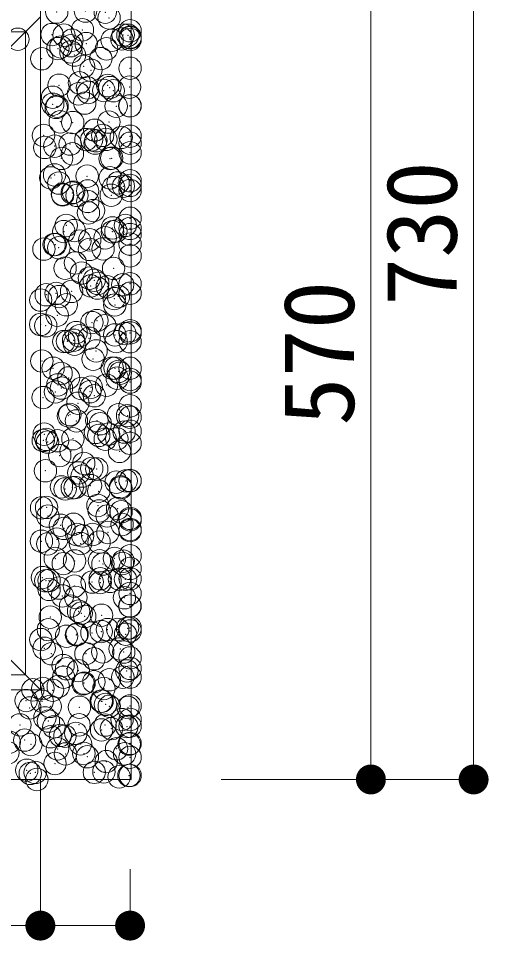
# Model space of a CAD drawing. Units: millimetres at full size, sheet at 1:30. Extents: x 19346 to 27561, y 3588 to 9188.
# Drawn here: x 20917 to 21232, y 4774 to 5390 of the extents above; entities that cross this region are included whole.
import ezdxf
from ezdxf.enums import TextEntityAlignment as Align

# ---------------------------------------------------------------- set-up
doc = ezdxf.new("R2010")
doc.units = ezdxf.units.MM
doc.header["$LTSCALE"] = 30.0003
doc.header["$PDMODE"] = 32
doc.header["$PDSIZE"] = 15
doc.layers.add('寸法', color=1, linetype='Continuous', lineweight=13)
doc.layers.add('本体', color=7, linetype='Continuous', lineweight=13)
doc.styles.add('ＭＳ ゴシック', font='')
doc.styles.get('ＭＳ ゴシック').set_extended_font_data('MS Gothic')

# ---------------------------------------------------------------- blocks, each defined once
blk = doc.blocks.new('filled_dot')
at = {"color": 0, "linetype": 'Continuous', "lineweight": -2, "const_width": 1.25}
blk.add_lwpolyline([(-0.625, 0, 1), (0.625, 0, 1)], format="xyb", close=True, dxfattribs=at)

msp = doc.modelspace()

# ---------------------------------------------------------------- linework, layer by layer
at = {"layer": '寸法'}
for p, q in [((21221.55, 4881.5), (21221.55, 5611.5)), ((21152.86, 4881.5), (21152.86, 5451.5)), ((20931.79, 4881.5), (20931.79, 4783.76)), ((21052.62, 4881.5), (21152.86, 4881.5)), ((21052.62, 4881.5), (21221.55, 4881.5)), ((20931.79, 4821.5), (20931.79, 4783.76)), ((20991.79, 4821.5), (20991.79, 4783.76)), ((20481.79, 4783.76), (20931.79, 4783.76)), ((20931.79, 4783.76), (20991.79, 4783.76))]:
    msp.add_line(p, q, dxfattribs=at)
at = {"layer": '本体'}
for p, q in [((20992.62, 4881.5), (20992.62, 5451.5)), ((20931.79, 4941.5), (20931.79, 5421.5)), ((20481.79, 5391.5), (20931.79, 4941.5)), ((20481.79, 4941.5), (20931.79, 5391.5)), ((20491.79, 5381.5), (20921.79, 4951.5)), ((20921.79, 5381.5), (20732.61, 5381.5)), ((20921.79, 4951.5), (20921.79, 5381.5)), ((20491.79, 4951.5), (20921.79, 4951.5)), ((20481.79, 4941.5), (20931.79, 4941.5)), ((20422.62, 4881.5), (20992.62, 4881.5))]:
    msp.add_line(p, q, dxfattribs=at)
for p in [(20942.72, 5394.73), (20961.98, 5395.38), (20975.21, 5394.57), (20977.75, 5390.81), (20959.89, 5382.82), (20916.79, 5376.5), (20939.58, 5379.66), (20947.6, 5379.27), (20986.35, 5376.73), (20987.15, 5379.35), (20990.39, 5379.22), (20991.79, 5382.22), (20991.79, 5377.94), (20991.79, 5377.94), (20991.79, 5377.45), (20991.79, 5377.45), (20991.79, 5376.39), (20991.79, 5376.39), (20943.52, 5370.26), (20945.55, 5371.36), (20952.16, 5372.23), (20952.96, 5375.86), (20962.49, 5373.59), (20976.01, 5370.1), (20979.74, 5375.86), (20952.22, 5368.08), (20954.56, 5365.93), (20932.69, 5363.51), (20960.69, 5358.35), (20972.24, 5363.58), (20965.61, 5355.81), (20991.79, 5357.13), (20944.32, 5345.79), (20957.86, 5347.47), (20976.81, 5345.63), (20957.26, 5340.02), (20963.22, 5344.06), (20963.87, 5340.89), (20974.2, 5342.25), (20978.25, 5344.22), (20980.59, 5342.08), (20991.45, 5344.52), (20940.01, 5337.75), (20940.07, 5333.08), (20961.49, 5333.88), (20942.41, 5330.93), (20942.95, 5331.71), (20982.5, 5331.78), (20991.64, 5331.96), (20991.79, 5332.05), (20945.12, 5321.32), (20953.46, 5320.81), (20977.61, 5321.16), (20968.12, 5315.67), (20933.92, 5312.19), (20962.29, 5309.41), (20966.1, 5309.23), (20968.97, 5308.68), (20973.47, 5312.26), (20975.58, 5309.55), (20985.91, 5310.91), (20991.79, 5311.68), (20934.78, 5304.18), (20941.39, 5305.05), (20951.72, 5306.41), (20968.44, 5307.08), (20991.79, 5306.96), (20945.92, 5296.85), (20953.2, 5299.9), (20978.41, 5296.69), (20979.49, 5296.96), (20991.79, 5300.59), (20938.83, 5283.8), (20941.31, 5285.81), (20963.09, 5284.94), (20978.37, 5283.87), (20944.18, 5280.38), (20983.73, 5280.46), (20987.29, 5278.21), (20991.79, 5281.88), (20991.79, 5278.8), (20991.79, 5278.8), (20946.49, 5272.84), (20946.72, 5272.38), (20953.1, 5273.71), (20953.95, 5274.23), (20956.29, 5272.08), (20963.43, 5275.07), (20979.21, 5272.22), (20980.68, 5277.34), (20991.79, 5275.32), (20963.46, 5268.1), (20963.89, 5260.47), (20967.34, 5261.96), (20991.79, 5256.79), (20947.52, 5247.9), (20949.08, 5251.99), (20954.44, 5248.58), (20979.98, 5250.37), (20980.01, 5247.75), (20982.32, 5248.23), (20988.63, 5252.07), (20991.79, 5250.05), (20991.79, 5250.05), (20958.2, 5241.5), (20964.81, 5242.37), (20975.14, 5243.73), (20991.79, 5245.92), (20934.17, 5236.23), (20940.95, 5239.23), (20941.8, 5239.23), (20944.14, 5237.08), (20964.69, 5236), (20973.72, 5236.3), (20991.79, 5239.55), (20991.79, 5231.71), (20948.32, 5223.43), (20955.19, 5226.96), (20980.81, 5223.28), (20959.34, 5220.19), (20964.69, 5216.78), (20965.49, 5211.53), (20967.83, 5215.38), (20969.91, 5210.16), (20970.17, 5213.23), (20976.52, 5211.03), (20986.85, 5212.39), (20991.79, 5213.04), (20935.73, 5205.66), (20942.34, 5206.53), (20944.42, 5204.43), (20952.66, 5207.89), (20983.97, 5204.5), (20991.79, 5206.62), (20932, 5202.08), (20949.12, 5198.96), (20981.22, 5203.11), (20981.61, 5198.81), (20943.05, 5191.96), (20931.99, 5185.82), (20966.29, 5187.06), (20969.6, 5188.39), (20935.4, 5184.91), (20955.69, 5180.38), (20974.95, 5184.98), (20988.23, 5179.69), (20991.79, 5181.54), (20991.79, 5180.16), (20991.79, 5180.16), (20947.44, 5174.32), (20949.92, 5174.49), (20954.05, 5175.19), (20958.03, 5178.23), (20964.37, 5176.54), (20981.62, 5178.82), (20982.41, 5174.34), (20991.79, 5174.25), (20954.68, 5172.62), (20969.08, 5168.11), (20932.79, 5161.35), (20967.09, 5162.59), (20940.3, 5156.52), (20979.85, 5156.59), (20981.72, 5156.52), (20984.06, 5154.38), (20991.79, 5156.46), (20945.66, 5153.1), (20950.72, 5150.02), (20983.21, 5149.87), (20985.21, 5153.18), (20991.79, 5148.98), (20943.54, 5145.38), (20945.88, 5143.23), (20959.15, 5142.97), (20965.76, 5143.84), (20976.08, 5145.2), (20991.79, 5147.29), (20991.79, 5147.27), (20933.59, 5136.88), (20941.9, 5140.7), (20964.94, 5140.82), (20967.89, 5138.11), (20956.93, 5133.11), (20991.79, 5131.37), (20950.56, 5124.71), (20951.52, 5125.55), (20984.01, 5125.4), (20990.11, 5124.79), (20991.79, 5123.71), (20991.79, 5123.71), (20955.92, 5121.3), (20969.57, 5121.53), (20971.91, 5119.38), (20934.39, 5112.41), (20968.69, 5113.64), (20970.85, 5111.63), (20977.47, 5112.5), (20987.79, 5113.86), (20991.79, 5114.39), (20933.73, 5108.23), (20935.65, 5108.95), (20936.67, 5107.13), (20943.28, 5108), (20953.6, 5109.36), (20975.2, 5109.02), (20982.96, 5109.26), (20991.79, 5106.29), (20952.32, 5101.08), (20984.81, 5100.93), (20944.78, 5098.11), (20960.82, 5092.91), (20935.19, 5087.94), (20957.42, 5086.53), (20966.17, 5089.5), (20969.49, 5089.17), (20959.76, 5084.38), (20982.56, 5080.29), (20989.17, 5081.16), (20991.79, 5081.51), (20991.79, 5081.51), (20991.79, 5081.2), (20945.9, 5077.14), (20948.38, 5075.79), (20953.12, 5076.61), (20954.99, 5076.66), (20965.31, 5078.02), (20970.81, 5074.26), (20985.45, 5077.22), (20985.61, 5076.45), (20932.63, 5063.11), (20935.99, 5063.47), (20970.29, 5064.7), (20983.45, 5062.67), (20936.88, 5057.63), (20971.07, 5061.11), (20976.43, 5057.7), (20985.79, 5060.53), (20991.79, 5056.12), (20945.27, 5051.53), (20947.62, 5049.38), (20953.92, 5052.14), (20986.41, 5051.98), (20991.79, 5055.03), (20956.16, 5045.34), (20960.09, 5044.45), (20966.7, 5045.32), (20977.02, 5046.68), (20991.79, 5048.63), (20991.79, 5047.91), (20932.51, 5040.82), (20936.79, 5039), (20942.84, 5042.18), (20958.66, 5039.26), (20971.09, 5040.23), (20991.79, 5031.03), (20941.78, 5029.24), (20947.14, 5025.82), (20954.72, 5027.67), (20971.3, 5027.68), (20973.65, 5025.53), (20981.33, 5029.31), (20986.69, 5025.9), (20987.21, 5027.51), (20991.79, 5022.64), (20933.13, 5016.53), (20935.47, 5014.38), (20937.59, 5014.53), (20966.42, 5013.54), (20971.8, 5013.11), (20971.89, 5015.76), (20978.41, 5013.98), (20984.69, 5015.41), (20988.73, 5015.34), (20991.79, 5015.74), (20937.61, 5008.61), (20944.22, 5009.48), (20954.55, 5010.84), (20946.52, 5004.26), (20955.52, 5003.2), (20988.01, 5003.04), (20991.79, 5005.95), (20952.04, 4997.43), (20957.39, 4994.02), (20991.59, 4997.51), (20991.79, 4997.37), (20991.79, 4997.37), (20938.39, 4990.06), (20959.16, 4992.68), (20961.5, 4990.53), (20972.69, 4991.29), (20937.12, 4981.67), (20976.67, 4981.74), (20983.51, 4981.77), (20990.12, 4982.64), (20991.79, 4982.86), (20991.79, 4982.86), (20949.32, 4977.27), (20955.93, 4978.14), (20956.32, 4978.73), (20966.26, 4979.5), (20972.55, 4980.41), (20988.81, 4978.57), (20991.79, 4980.86), (20932.07, 4975), (20934.37, 4969.26), (20939.19, 4965.58), (20962.29, 4965.63), (20973.49, 4966.82), (20985.19, 4968.82), (20987.53, 4966.68), (20947.01, 4957.68), (20967.65, 4962.22), (20991.79, 4962.77), (20949.35, 4955.53), (20957.12, 4954.26), (20989.61, 4954.1), (20991.79, 4955.78), (20947.38, 4949.86), (20960.4, 4945.41), (20961.03, 4945.93), (20967.64, 4946.8), (20977.97, 4948.16), (20986.93, 4949.94), (20991.79, 4949.98), (20926.85, 4941.43), (20933.46, 4942.3), (20939.99, 4941.11), (20943.78, 4943.66), (20974.29, 4942.35), (20922.22, 4934.26), (20933, 4933.76), (20972.55, 4933.83), (20973.04, 4933.83), (20924.68, 4929.36), (20938.36, 4930.35), (20957.92, 4929.79), (20975.38, 4931.68), (20977.91, 4930.42), (20990.41, 4929.63), (20991.79, 4930.69), (20934.86, 4922.68), (20937.2, 4920.53), (20986.43, 4921.56), (20991.79, 4921.57), (20918.09, 4917.99), (20940.79, 4916.64), (20957.64, 4918.06), (20972.74, 4914.59), (20975.09, 4917.88), (20979.35, 4915.46), (20989.68, 4916.82), (20991.79, 4917.1), (20921.3, 4907.82), (20938.55, 4910.09), (20945.16, 4910.96), (20948.25, 4910.41), (20955.49, 4912.32), (20910.98, 4906.46), (20925.48, 4904.89), (20943.26, 4901.96), (20958.72, 4905.32), (20982.81, 4902.03), (20991.21, 4905.16), (20991.79, 4905.61), (20910.07, 4899.26), (20948.61, 4898.54), (20960.89, 4898.83), (20963.23, 4896.68), (20988.16, 4898.62), (20991.79, 4896.3), (20941.59, 4892.17), (20975.89, 4893.41), (20922.71, 4887.68), (20925.06, 4885.54), (20928.34, 4886.19), (20967.89, 4886.26), (20974.28, 4886.56), (20984.45, 4883.25), (20991.06, 4884.12), (20991.79, 4884.22), (20991.79, 4884.22), (20929.45, 4881.5)]:
    msp.add_point(p, dxfattribs=at)

# ---------------------------------------------------------------- block references
at = {"layer": '寸法', "xscale": 8, "yscale": 8}
for p, rotation in [((21152.86, 4881.5), 90), ((21221.55, 4881.5), 90), ((20931.79, 4783.76), 180), ((20991.79, 4783.76), 180)]:
    msp.add_blockref('filled_dot', p, dxfattribs=dict(at, rotation=rotation))
msp.add_blockref('filled_dot', (20931.79, 4783.76), dxfattribs=at)

# ---------------------------------------------------------------- texts
at = {"layer": '寸法', "style": 'ＭＳ ゴシック'}
for s, p in [('730', (21186.55, 5246.5)), ('570', (21117.86, 5166.5))]:
    msp.add_text(s, height=47.47, rotation=90, dxfattribs=at).set_placement(p, align=Align.MIDDLE_CENTER)

doc.saveas('drawing.dxf')
